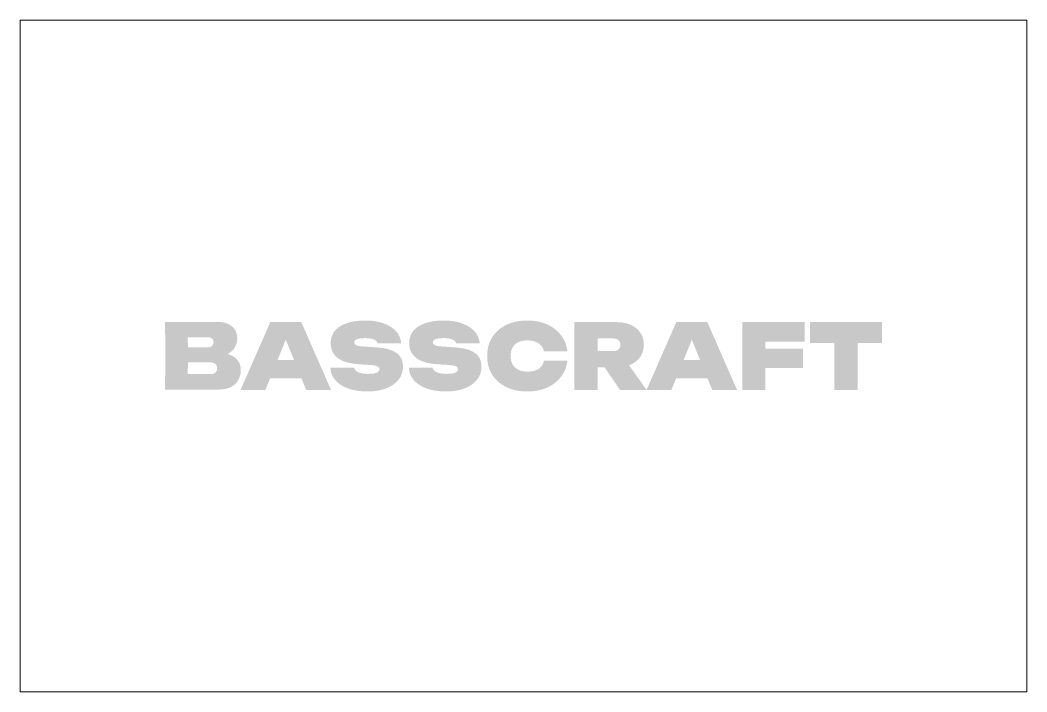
# Paper-space layout 'Layout1' of a CAD drawing. Header units: millimetres. Extents: x 0 to 254, y 0 to 169.
# The model-space entities are those that its viewports show. They can reach past a viewport. Long polylines and large blocks are cut down to what shows.
import ezdxf

# ---------------------------------------------------------------- set-up
doc = ezdxf.new("R2010")
doc.units = ezdxf.units.MM

msp = doc.modelspace()

# ---------------------------------------------------------------- hatches: boundary and pattern name
at = {"true_color": 0x000000, "transparency": 33554687}
h = msp.add_hatch(color=18, dxfattribs=at)
edge = h.paths.add_edge_path(flags=0)
edge.add_spline(control_points=[(1347.7, 85.18), (1347.98, 85.11), (1348.24, 85.02), (1348.48, 84.91), (1349.34, 84.55), (1349.99, 84.05), (1350.42, 83.4), (1350.86, 82.76), (1351.07, 81.99), (1351.07, 81.09), (1351.07, 80.17), (1350.86, 79.33), (1350.45, 78.59), (1350.03, 77.84), (1349.4, 77.26), (1348.55, 76.83), (1347.7, 76.41), (1346.64, 76.2), (1345.36, 76.2), (1345.36, 76.2), (1331.95, 76.2), (1331.95, 76.2), (1331.95, 76.2), (1332.06, 84.96), (1332.06, 84.96), (1332.06, 84.96), (1331.95, 93.27), (1331.95, 93.27), (1331.95, 93.27), (1345.11, 93.27), (1345.11, 93.27), (1346.69, 93.27), (1347.93, 92.9), (1348.82, 92.16), (1349.72, 91.43), (1350.17, 90.41), (1350.17, 89.1), (1350.17, 88.36), (1350, 87.66), (1349.67, 87.01), (1349.33, 86.36), (1348.79, 85.81), (1348.04, 85.36), (1347.94, 85.3), (1347.82, 85.24), (1347.7, 85.18)], knot_values=[0, 0, 0, 0, 1, 1, 1, 2, 2, 2, 3, 3, 3, 4, 4, 4, 5, 5, 5, 6, 6, 6, 7, 7, 7, 8, 8, 8, 9, 9, 9, 10, 10, 10, 11, 11, 11, 12, 12, 12, 13, 13, 13, 14, 14, 14, 15, 15, 15, 15], degree=3, periodic=1)
edge = h.paths.add_edge_path(flags=0)
edge.add_spline(control_points=[(1337.7, 80.09), (1337.7, 80.09), (1343.49, 80.09), (1343.49, 80.09), (1343.99, 80.09), (1344.39, 80.22), (1344.68, 80.49), (1344.97, 80.75), (1345.11, 81.11), (1345.11, 81.57), (1345.11, 81.98), (1344.97, 82.33), (1344.69, 82.62), (1344.41, 82.9), (1343.99, 83.05), (1343.45, 83.05), (1343.45, 83.05), (1337.72, 83.05), (1337.72, 83.05), (1337.72, 83.05), (1337.7, 80.09), (1337.7, 80.09)], knot_values=[0, 0, 0, 0, 1, 1, 1, 2, 2, 2, 3, 3, 3, 4, 4, 4, 5, 5, 5, 6, 6, 6, 7, 7, 7, 7], degree=3, periodic=1)
edge = h.paths.add_edge_path(flags=0)
edge.add_spline(control_points=[(1337.72, 86.87), (1337.72, 86.87), (1342.82, 86.87), (1342.82, 86.87), (1343.21, 86.87), (1343.54, 86.99), (1343.81, 87.24), (1344.07, 87.48), (1344.2, 87.79), (1344.2, 88.17), (1344.2, 88.52), (1344.08, 88.81), (1343.84, 89.03), (1343.6, 89.26), (1343.26, 89.38), (1342.82, 89.38), (1342.82, 89.38), (1337.7, 89.38), (1337.7, 89.38), (1337.7, 89.38), (1337.72, 86.87), (1337.72, 86.87)], knot_values=[0, 0, 0, 0, 1, 1, 1, 2, 2, 2, 3, 3, 3, 4, 4, 4, 5, 5, 5, 6, 6, 6, 7, 7, 7, 7], degree=3, periodic=1)
h = msp.add_hatch(color=18, dxfattribs=at)
h.paths.add_polyline_path([(1358.45, 79), (1357.28, 76.13), (1351.02, 76.13), (1358.51, 93.2), (1366.34, 93.2), (1373.83, 76.13), (1367.57, 76.13), (1366.4, 79)], flags=0)
h.paths.add_polyline_path([(1364.5, 83.67), (1362.42, 88.76), (1360.35, 83.67)], flags=0)
h = msp.add_hatch(color=18, dxfattribs=at)
edge = h.paths.add_edge_path(flags=0)
edge.add_spline(control_points=[(1373.69, 81.75), (1373.69, 81.75), (1379.65, 81.75), (1379.65, 81.75), (1379.72, 81.42), (1379.89, 81.13), (1380.18, 80.9), (1380.47, 80.66), (1380.86, 80.48), (1381.36, 80.35), (1381.86, 80.22), (1382.46, 80.16), (1383.16, 80.16), (1384.07, 80.16), (1384.78, 80.25), (1385.29, 80.43), (1385.8, 80.62), (1386.05, 80.91), (1386.05, 81.32), (1386.05, 81.59), (1385.91, 81.83), (1385.62, 82.02), (1385.33, 82.2), (1384.74, 82.33), (1383.84, 82.39), (1383.84, 82.39), (1381.02, 82.57), (1381.02, 82.57), (1378.46, 82.74), (1376.6, 83.29), (1375.47, 84.21), (1374.33, 85.14), (1373.76, 86.36), (1373.76, 87.88), (1373.76, 89.15), (1374.12, 90.21), (1374.85, 91.06), (1375.58, 91.91), (1376.6, 92.55), (1377.91, 92.97), (1379.23, 93.4), (1380.76, 93.61), (1382.52, 93.61), (1384.24, 93.61), (1385.76, 93.37), (1387.09, 92.89), (1388.41, 92.42), (1389.47, 91.75), (1390.25, 90.88), (1391.03, 90.02), (1391.46, 89.01), (1391.54, 87.85), (1391.54, 87.85), (1385.57, 87.85), (1385.57, 87.85), (1385.53, 88.13), (1385.38, 88.36), (1385.13, 88.56), (1384.88, 88.76), (1384.53, 88.91), (1384.07, 89.01), (1383.61, 89.12), (1383.06, 89.17), (1382.41, 89.17), (1381.57, 89.17), (1380.92, 89.09), (1380.44, 88.92), (1379.96, 88.76), (1379.72, 88.48), (1379.72, 88.1), (1379.72, 87.85), (1379.86, 87.63), (1380.14, 87.44), (1380.42, 87.26), (1380.97, 87.14), (1381.77, 87.08), (1381.77, 87.08), (1384.96, 86.87), (1384.96, 86.87), (1386.63, 86.77), (1387.98, 86.52), (1389.01, 86.13), (1390.04, 85.75), (1390.8, 85.21), (1391.27, 84.53), (1391.75, 83.85), (1391.99, 83.01), (1391.99, 82), (1391.99, 80.74), (1391.62, 79.64), (1390.88, 78.7), (1390.13, 77.76), (1389.09, 77.03), (1387.75, 76.51), (1386.4, 75.98), (1384.84, 75.72), (1383.05, 75.72), (1381.19, 75.72), (1379.57, 75.97), (1378.18, 76.47), (1376.78, 76.97), (1375.69, 77.68), (1374.91, 78.59), (1374.13, 79.5), (1373.72, 80.55), (1373.69, 81.75)], knot_values=[0, 0, 0, 0, 1, 1, 1, 2, 2, 2, 3, 3, 3, 4, 4, 4, 5, 5, 5, 6, 6, 6, 7, 7, 7, 8, 8, 8, 9, 9, 9, 10, 10, 10, 11, 11, 11, 12, 12, 12, 13, 13, 13, 14, 14, 14, 15, 15, 15, 16, 16, 16, 17, 17, 17, 18, 18, 18, 19, 19, 19, 20, 20, 20, 21, 21, 21, 22, 22, 22, 23, 23, 23, 24, 24, 24, 25, 25, 25, 26, 26, 26, 27, 27, 27, 28, 28, 28, 29, 29, 29, 30, 30, 30, 31, 31, 31, 32, 32, 32, 33, 33, 33, 34, 34, 34, 35, 35, 35, 35], degree=3, periodic=1)
h = msp.add_hatch(color=18, dxfattribs=at)
edge = h.paths.add_edge_path(flags=0)
edge.add_spline(control_points=[(1393.49, 81.75), (1393.49, 81.75), (1399.46, 81.75), (1399.46, 81.75), (1399.52, 81.42), (1399.69, 81.13), (1399.98, 80.9), (1400.27, 80.66), (1400.66, 80.48), (1401.16, 80.35), (1401.66, 80.22), (1402.26, 80.16), (1402.96, 80.16), (1403.87, 80.16), (1404.58, 80.25), (1405.09, 80.43), (1405.6, 80.62), (1405.85, 80.91), (1405.85, 81.32), (1405.85, 81.59), (1405.71, 81.83), (1405.42, 82.02), (1405.13, 82.2), (1404.54, 82.33), (1403.64, 82.39), (1403.64, 82.39), (1400.82, 82.57), (1400.82, 82.57), (1398.26, 82.74), (1396.41, 83.29), (1395.27, 84.21), (1394.13, 85.14), (1393.56, 86.36), (1393.56, 87.88), (1393.56, 89.15), (1393.93, 90.21), (1394.65, 91.06), (1395.38, 91.91), (1396.4, 92.55), (1397.72, 92.97), (1399.03, 93.4), (1400.56, 93.61), (1402.32, 93.61), (1404.04, 93.61), (1405.56, 93.37), (1406.89, 92.89), (1408.22, 92.42), (1409.27, 91.75), (1410.05, 90.88), (1410.83, 90.02), (1411.26, 89.01), (1411.34, 87.85), (1411.34, 87.85), (1405.37, 87.85), (1405.37, 87.85), (1405.33, 88.13), (1405.18, 88.36), (1404.93, 88.56), (1404.68, 88.76), (1404.33, 88.91), (1403.87, 89.01), (1403.42, 89.12), (1402.86, 89.17), (1402.21, 89.17), (1401.38, 89.17), (1400.72, 89.09), (1400.24, 88.92), (1399.76, 88.76), (1399.52, 88.48), (1399.52, 88.1), (1399.52, 87.85), (1399.66, 87.63), (1399.95, 87.44), (1400.23, 87.26), (1400.77, 87.14), (1401.57, 87.08), (1401.57, 87.08), (1404.76, 86.87), (1404.76, 86.87), (1406.43, 86.77), (1407.78, 86.52), (1408.81, 86.13), (1409.84, 85.75), (1410.6, 85.21), (1411.08, 84.53), (1411.55, 83.85), (1411.79, 83.01), (1411.79, 82), (1411.79, 80.74), (1411.42, 79.64), (1410.68, 78.7), (1409.93, 77.76), (1408.89, 77.03), (1407.55, 76.51), (1406.2, 75.98), (1404.64, 75.72), (1402.85, 75.72), (1401, 75.72), (1399.37, 75.97), (1397.98, 76.47), (1396.58, 76.97), (1395.49, 77.68), (1394.71, 78.59), (1393.93, 79.5), (1393.52, 80.55), (1393.49, 81.75)], knot_values=[0, 0, 0, 0, 1, 1, 1, 2, 2, 2, 3, 3, 3, 4, 4, 4, 5, 5, 5, 6, 6, 6, 7, 7, 7, 8, 8, 8, 9, 9, 9, 10, 10, 10, 11, 11, 11, 12, 12, 12, 13, 13, 13, 14, 14, 14, 15, 15, 15, 16, 16, 16, 17, 17, 17, 18, 18, 18, 19, 19, 19, 20, 20, 20, 21, 21, 21, 22, 22, 22, 23, 23, 23, 24, 24, 24, 25, 25, 25, 26, 26, 26, 27, 27, 27, 28, 28, 28, 29, 29, 29, 30, 30, 30, 31, 31, 31, 32, 32, 32, 33, 33, 33, 34, 34, 34, 35, 35, 35, 35], degree=3, periodic=1)
h = msp.add_hatch(color=18, dxfattribs=at)
edge = h.paths.add_edge_path(flags=0)
edge.add_spline(control_points=[(1433.48, 83.53), (1433.3, 81.97), (1432.77, 80.6), (1431.88, 79.43), (1430.99, 78.26), (1429.82, 77.35), (1428.36, 76.7), (1426.91, 76.05), (1425.24, 75.72), (1423.35, 75.72), (1421.32, 75.72), (1419.55, 76.09), (1418.03, 76.84), (1416.51, 77.58), (1415.33, 78.62), (1414.49, 79.97), (1413.65, 81.31), (1413.23, 82.88), (1413.23, 84.67), (1413.23, 86.46), (1413.65, 88.02), (1414.49, 89.37), (1415.33, 90.71), (1416.51, 91.75), (1418.03, 92.5), (1419.55, 93.24), (1421.32, 93.61), (1423.35, 93.61), (1425.24, 93.61), (1426.91, 93.29), (1428.36, 92.63), (1429.82, 91.98), (1430.99, 91.07), (1431.88, 89.9), (1432.77, 88.73), (1433.3, 87.37), (1433.48, 85.8), (1433.48, 85.8), (1427.59, 85.8), (1427.59, 85.8), (1427.45, 86.4), (1427.2, 86.9), (1426.84, 87.32), (1426.47, 87.74), (1426, 88.05), (1425.41, 88.27), (1424.83, 88.49), (1424.14, 88.6), (1423.35, 88.6), (1422.47, 88.6), (1421.72, 88.45), (1421.09, 88.14), (1420.46, 87.83), (1419.98, 87.38), (1419.64, 86.78), (1419.31, 86.19), (1419.14, 85.49), (1419.14, 84.67), (1419.14, 83.85), (1419.31, 83.15), (1419.64, 82.56), (1419.98, 81.98), (1420.46, 81.53), (1421.09, 81.21), (1421.72, 80.89), (1422.47, 80.73), (1423.35, 80.73), (1424.14, 80.73), (1424.83, 80.83), (1425.41, 81.04), (1426, 81.24), (1426.47, 81.55), (1426.84, 81.97), (1427.2, 82.39), (1427.45, 82.91), (1427.59, 83.53), (1427.59, 83.53), (1433.48, 83.53), (1433.48, 83.53)], knot_values=[0, 0, 0, 0, 1, 1, 1, 2, 2, 2, 3, 3, 3, 4, 4, 4, 5, 5, 5, 6, 6, 6, 7, 7, 7, 8, 8, 8, 9, 9, 9, 10, 10, 10, 11, 11, 11, 12, 12, 12, 13, 13, 13, 14, 14, 14, 15, 15, 15, 16, 16, 16, 17, 17, 17, 18, 18, 18, 19, 19, 19, 20, 20, 20, 21, 21, 21, 22, 22, 22, 23, 23, 23, 24, 24, 24, 25, 25, 25, 26, 26, 26, 26], degree=3, periodic=1)
h = msp.add_hatch(color=18, dxfattribs=at)
edge = h.paths.add_edge_path(flags=0)
edge.add_spline(control_points=[(1441.1, 81.82), (1441.1, 81.82), (1441.1, 76.13), (1441.1, 76.13), (1441.1, 76.13), (1435.23, 76.13), (1435.23, 76.13), (1435.23, 76.13), (1435.23, 93.2), (1435.23, 93.2), (1435.23, 93.2), (1445.93, 93.2), (1445.93, 93.2), (1447.3, 93.2), (1448.49, 92.96), (1449.51, 92.48), (1450.54, 92.01), (1451.34, 91.34), (1451.9, 90.49), (1452.47, 89.64), (1452.76, 88.64), (1452.76, 87.49), (1452.76, 86.37), (1452.47, 85.38), (1451.9, 84.52), (1451.34, 83.66), (1450.54, 83), (1449.51, 82.53), (1449.36, 82.46), (1449.2, 82.39), (1449.04, 82.33), (1449.04, 82.33), (1453.44, 76.13), (1453.44, 76.13), (1453.44, 76.13), (1446.73, 76.13), (1446.73, 76.13), (1446.73, 76.13), (1442.85, 81.82), (1442.85, 81.82), (1442.85, 81.82), (1441.1, 81.82), (1441.1, 81.82)], knot_values=[0, 0, 0, 0, 1, 1, 1, 2, 2, 2, 3, 3, 3, 4, 4, 4, 5, 5, 5, 6, 6, 6, 7, 7, 7, 8, 8, 8, 9, 9, 9, 10, 10, 10, 11, 11, 11, 12, 12, 12, 13, 13, 13, 14, 14, 14, 14], degree=3, periodic=1)
edge = h.paths.add_edge_path(flags=0)
edge.add_spline(control_points=[(1441.1, 85.9), (1441.1, 85.9), (1445.02, 85.9), (1445.02, 85.9), (1445.6, 85.9), (1446.04, 86.03), (1446.36, 86.31), (1446.68, 86.58), (1446.84, 86.97), (1446.84, 87.49), (1446.84, 88), (1446.68, 88.4), (1446.36, 88.67), (1446.04, 88.95), (1445.6, 89.08), (1445.02, 89.08), (1445.02, 89.08), (1441.1, 89.08), (1441.1, 89.08), (1441.1, 89.08), (1441.1, 85.9), (1441.1, 85.9)], knot_values=[0, 0, 0, 0, 1, 1, 1, 2, 2, 2, 3, 3, 3, 4, 4, 4, 5, 5, 5, 6, 6, 6, 7, 7, 7, 7], degree=3, periodic=1)
h = msp.add_hatch(color=18, dxfattribs=at)
h.paths.add_polyline_path([(1460.89, 79), (1459.72, 76.13), (1453.46, 76.13), (1460.95, 93.2), (1468.78, 93.2), (1476.27, 76.13), (1470.01, 76.13), (1468.84, 79)], flags=0)
h.paths.add_polyline_path([(1466.94, 83.67), (1464.87, 88.76), (1462.79, 83.67)], flags=0)
for points in [[(1483.44, 81.64), (1483.44, 76.13), (1477.57, 76.13), (1477.57, 93.2), (1493.36, 93.2), (1493.36, 88.31), (1483.44, 88.31), (1483.44, 86.53), (1492.91, 86.53), (1492.91, 81.64)], [(1500.83, 87.97), (1494.68, 87.97), (1494.68, 93.2), (1512.85, 93.2), (1512.85, 87.97), (1506.7, 87.97), (1506.7, 76.13), (1500.83, 76.13)]]:
    msp.add_hatch(color=18, dxfattribs=at).paths.add_polyline_path(points, flags=0)

psp = doc.layouts.get("Layout1")

# ---------------------------------------------------------------- viewports
at = {"layer": '0'}
psp.add_viewport(center=(127, 84.709), size=(254, 169.418), view_center_point=(1422.4, 84.665), view_height=169.418, dxfattribs=at)

doc.saveas('drawing.dxf')
